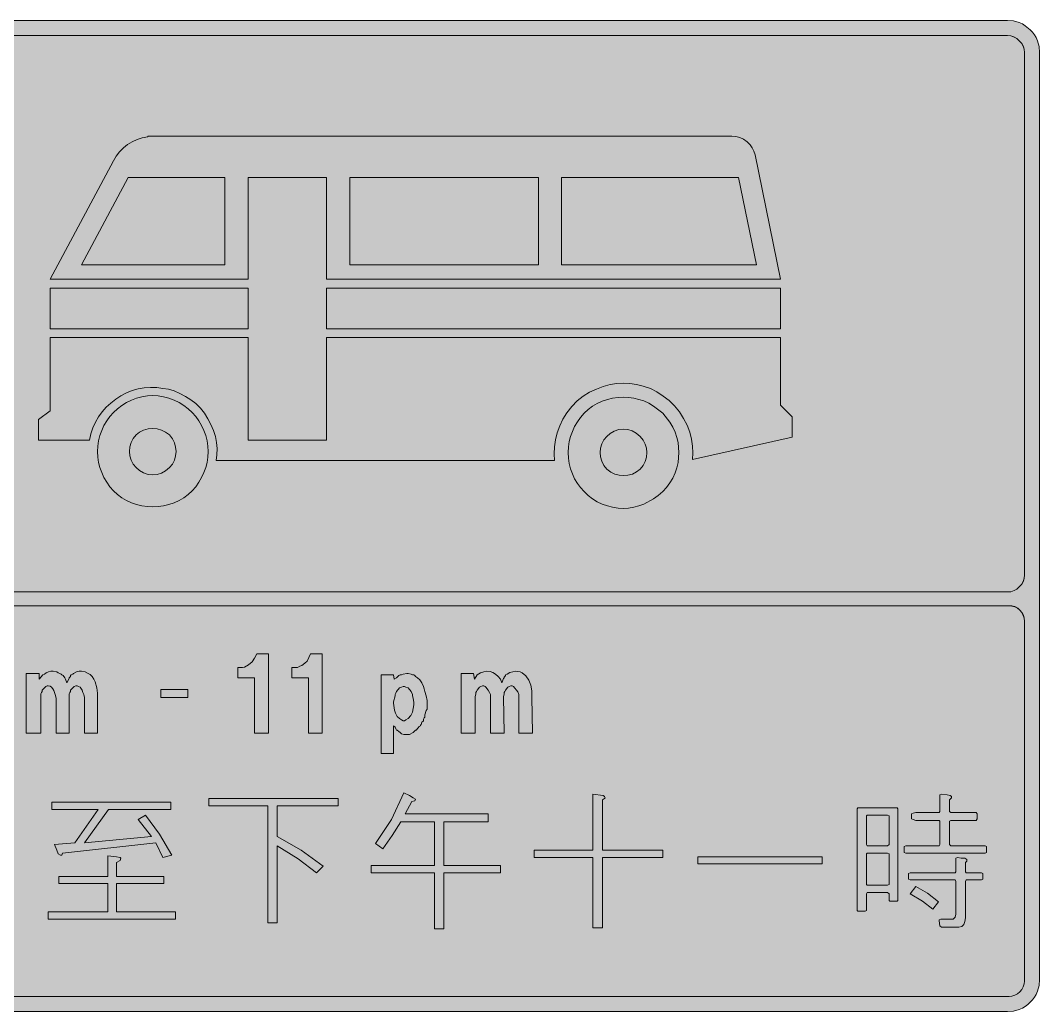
# Model space of a CAD drawing. Header units: metres. Extents: x 76 to 493, y 14 to 259.
# Drawn here: x 241 to 493.2, y 13.9 to 259.2 of the extents above; entities that cross this region are included whole.
import ezdxf

# ---------------------------------------------------------------- set-up
doc = ezdxf.new("R2010")
doc.units = ezdxf.units.M
for name, color, linetype, true_color in [('FILL_BLACK_000000', 7, 'Continuous', 0x000000), ('FILL_WHITE_FFFFFF', 7, 'Continuous', 0xffffff), ('FILL_YELLOW_FFFF00', 7, 'Continuous', 0xffff00)]:
    doc.layers.add(name, color=color, linetype=linetype, true_color=true_color)

msp = doc.modelspace()

# ---------------------------------------------------------------- hatches: boundary and pattern name
at = {"layer": 'FILL_BLACK_000000', "true_color": 0x000000}
h = msp.add_hatch(color=7, dxfattribs=at)
h.dxf.hatch_style = 1
h.paths.add_polyline_path([(76.88, 254.59), (77.61, 255.87), (78.66, 257.04), (79.96, 257.98), (81.38, 258.66), (82.84, 259.06), (84.24, 259.2), (485.28, 259.2), (486.72, 259.06), (488.16, 258.66), (488.94, 258.33), (489.65, 257.89), (490.86, 256.86), (491.47, 256.29), (491.96, 255.64), (492.35, 254.94), (492.66, 254.16), (493.07, 252.72), (493.2, 251.28), (493.2, 21.78), (493.07, 20.34), (492.66, 18.9), (492.35, 18.12), (491.96, 17.41), (491.47, 16.77), (490.86, 16.2), (490.29, 15.59), (489.65, 15.1), (488.94, 14.71), (488.16, 14.4), (486.72, 13.99), (485.28, 13.86), (84.24, 13.86), (82.84, 14), (81.38, 14.42), (79.96, 15.15), (78.66, 16.2), (77.61, 17.48), (76.88, 18.85), (76.46, 20.3), (76.32, 21.78), (76.32, 251.28), (76.32, 252), (76.46, 253.27), (76.88, 254.59)])
h.paths.add_polyline_path([(80.75, 19.28), (81.18, 18.72), (81.81, 18.2), (82.44, 17.82), (83.23, 17.66), (83.88, 17.64), (485.64, 17.64), (486.34, 17.71), (487.06, 17.91), (487.74, 18.25), (488.34, 18.72), (488.81, 19.32), (489.15, 20), (489.35, 20.72), (489.42, 21.42), (489.42, 110.52), (489.4, 111.24), (489.24, 111.96), (488.86, 112.59), (488.34, 113.22), (487.78, 113.74), (487.08, 114.12), (486.36, 114.28), (485.64, 114.3), (83.88, 114.3), (83.21, 114.23), (82.53, 114.03), (81.86, 113.69), (81.18, 113.22), (80.71, 112.62), (80.37, 111.94), (80.17, 111.22), (80.1, 110.52), (80.1, 21.42), (80.21, 20.7), (80.46, 19.98), (80.75, 19.28)], flags=16)
h.paths.add_polyline_path([(82.8, 255.06), (82.01, 254.74), (81.66, 254.5), (81.36, 254.16), (80.84, 253.51), (80.46, 252.72), (80.21, 252.07), (80.1, 251.28), (80.1, 123.48), (80.21, 122.47), (80.46, 121.32), (81.05, 120.33), (81.9, 119.34), (82.8, 118.63), (83.84, 118.12), (84.94, 117.82), (86.04, 117.72), (485.28, 117.72), (486.09, 117.76), (486.9, 118.08), (487.53, 118.39), (488.16, 118.98), (488.77, 119.63), (489.24, 120.42), (489.4, 121.07), (489.42, 121.86), (489.42, 251.28), (489.35, 252.08), (489.13, 252.85), (488.74, 253.56), (488.16, 254.16), (487.56, 254.74), (486.86, 255.13), (486.08, 255.35), (485.28, 255.42), (84.24, 255.42), (83.59, 255.37), (82.8, 255.06)], flags=16)
h = msp.add_hatch(color=7, dxfattribs=at)
h.dxf.hatch_style = 1
h.paths.add_polyline_path([(420.84, 229.14), (421.55, 228.43), (422.1, 227.65), (422.51, 226.81), (422.82, 225.9), (429.12, 195.12), (316.8, 195.12), (316.8, 220.32), (297.36, 220.32), (297.36, 195.12), (248.4, 195.12), (264.06, 224.46), (264.74, 225.62), (265.56, 226.68), (266.5, 227.62), (267.55, 228.44), (268.69, 229.14), (269.91, 229.7), (271.19, 230.12), (272.52, 230.4), (272.52, 230.58), (417.06, 230.58), (418.05, 230.47), (419.04, 230.22), (419.94, 229.81), (420.84, 229.14)])
h.paths.add_polyline_path([(374.94, 220.32), (374.94, 198.72), (423.18, 198.72), (418.68, 220.32), (374.94, 220.32)], flags=16)
h.paths.add_polyline_path([(322.56, 220.32), (322.56, 198.72), (369.18, 198.72), (369.18, 220.32), (322.56, 220.32)], flags=16)
h.paths.add_polyline_path([(291.6, 198.72), (291.6, 220.32), (267.66, 220.32), (256.14, 198.72), (291.6, 198.72)], flags=16)
h = msp.add_hatch(color=7, dxfattribs=at)
h.dxf.hatch_style = 1
h.paths.add_polyline_path([(297.36, 192.96), (297.36, 182.88), (248.4, 182.88), (248.4, 192.96), (297.36, 192.96)])
h = msp.add_hatch(color=7, dxfattribs=at)
h.dxf.hatch_style = 1
h.paths.add_polyline_path([(429.12, 192.96), (429.12, 182.88), (316.8, 182.88), (316.8, 192.96), (429.12, 192.96)])
h = msp.add_hatch(color=7, dxfattribs=at)
h.dxf.hatch_style = 1
h.paths.add_polyline_path([(289.44, 150.3), (289.64, 151.71), (289.69, 153.2), (289.57, 154.73), (289.26, 156.24), (288.79, 157.72), (288.18, 159.19), (287.44, 160.62), (286.56, 162), (285.55, 163.25), (284.42, 164.34), (283.19, 165.29), (281.88, 166.14), (280.5, 166.88), (279.09, 167.47), (277.68, 167.89), (276.3, 168.12), (274.75, 168.31), (273.21, 168.36), (271.68, 168.25), (270.18, 167.98), (268.71, 167.57), (267.29, 167.01), (265.91, 166.29), (264.6, 165.42), (263.37, 164.48), (262.25, 163.44), (261.24, 162.29), (260.35, 161.05), (259.58, 159.73), (258.96, 158.33), (258.46, 156.87), (258.12, 155.34), (245.52, 155.34), (245.52, 160.38), (248.4, 162.54), (248.4, 180.72), (297.36, 180.72), (297.36, 155.34), (316.8, 155.34), (316.8, 180.72), (429.12, 180.72), (429.12, 163.98), (432, 161.1), (432, 156.06), (407.34, 150.48), (407.4, 152.13), (407.32, 153.83), (407.06, 155.57), (406.62, 157.32), (405.98, 159.04), (405.13, 160.69), (404.09, 162.28), (402.84, 163.8), (401.53, 165.08), (400.07, 166.23), (398.51, 167.24), (396.9, 168.12), (395.15, 168.7), (393.43, 169.09), (391.79, 169.31), (390.24, 169.38), (388.59, 169.31), (386.91, 169.06), (385.23, 168.62), (383.58, 167.94), (381.86, 167.16), (380.25, 166.18), (378.77, 165), (377.46, 163.62), (376.24, 162.1), (375.25, 160.51), (374.47, 158.86), (373.86, 157.14), (373.42, 155.39), (373.16, 153.65), (373.08, 151.95), (373.14, 150.3), (289.44, 150.3)])
h = msp.add_hatch(color=7, dxfattribs=at)
h.dxf.hatch_style = 1
h.paths.add_polyline_path([(287.2, 149.8), (286.87, 148.51), (286.43, 147.26), (285.86, 146.05), (285.18, 144.89), (284.39, 143.79), (283.5, 142.74), (282.51, 141.85), (281.42, 141.06), (280.27, 140.38), (279.05, 139.81), (277.77, 139.37), (276.46, 139.04), (275.13, 138.85), (273.78, 138.78), (272.43, 138.85), (271.1, 139.04), (269.79, 139.37), (268.52, 139.81), (267.29, 140.38), (266.14, 141.06), (265.05, 141.85), (264.06, 142.74), (263.17, 143.79), (262.38, 144.89), (261.7, 146.05), (261.14, 147.26), (260.69, 148.51), (260.36, 149.8), (260.17, 151.12), (260.1, 152.46), (260.17, 153.81), (260.36, 155.14), (260.69, 156.45), (261.14, 157.72), (261.7, 158.95), (262.38, 160.1), (263.17, 161.19), (264.06, 162.18), (265.05, 163.08), (266.14, 163.89), (267.29, 164.6), (268.52, 165.19), (269.79, 165.67), (271.1, 166.03), (272.43, 166.25), (273.78, 166.32), (275.13, 166.25), (276.46, 166.03), (277.77, 165.67), (279.05, 165.19), (280.27, 164.6), (281.42, 163.89), (282.51, 163.08), (283.5, 162.18), (284.39, 161.19), (285.18, 160.1), (285.86, 158.95), (286.43, 157.72), (286.87, 156.45), (287.2, 155.14), (287.39, 153.81), (287.46, 152.46), (287.39, 151.12), (287.2, 149.8)])
h.paths.add_polyline_path([(279.14, 154.6), (278.63, 155.62), (277.92, 156.6), (276.94, 157.31), (275.92, 157.81), (274.86, 158.12), (273.78, 158.22), (272.6, 158.12), (271.51, 157.81), (270.51, 157.31), (269.64, 156.6), (268.93, 155.73), (268.43, 154.73), (268.12, 153.64), (268.02, 152.46), (268.12, 151.39), (268.43, 150.34), (268.93, 149.37), (269.64, 148.5), (270.51, 147.76), (271.51, 147.19), (272.6, 146.83), (273.78, 146.7), (274.86, 146.8), (275.92, 147.13), (276.94, 147.69), (277.92, 148.5), (278.63, 149.37), (279.14, 150.34), (279.44, 151.39), (279.54, 152.46), (279.44, 153.54), (279.14, 154.6)], flags=16)
h = msp.add_hatch(color=7, dxfattribs=at)
h.dxf.hatch_style = 1
h.paths.add_polyline_path([(403.46, 148.48), (403.02, 147.24), (402.42, 145.93), (401.69, 144.7), (400.87, 143.57), (399.96, 142.56), (398.85, 141.58), (397.69, 140.76), (395.28, 139.5), (394.04, 139.03), (392.76, 138.69), (391.48, 138.49), (390.24, 138.42), (388.89, 138.49), (387.56, 138.69), (386.25, 139.02), (384.98, 139.48), (383.75, 140.06), (382.6, 140.77), (381.51, 141.61), (380.52, 142.56), (379.63, 143.55), (378.84, 144.61), (378.16, 145.75), (377.6, 146.95), (377.15, 148.21), (376.82, 149.52), (376.63, 150.88), (376.56, 152.28), (376.63, 153.62), (376.82, 154.94), (377.15, 156.23), (377.6, 157.48), (378.16, 158.69), (378.84, 159.85), (379.63, 160.95), (380.52, 162), (381.51, 162.89), (382.6, 163.68), (383.75, 164.36), (384.98, 164.92), (386.25, 165.37), (387.56, 165.7), (388.89, 165.89), (390.24, 165.96), (391.48, 165.9), (392.76, 165.71), (395.28, 165.06), (396.49, 164.46), (397.69, 163.73), (399.96, 162), (401.69, 159.73), (402.42, 158.53), (403.02, 157.32), (403.46, 156), (403.74, 154.73), (403.92, 152.28), (403.74, 149.76), (403.46, 148.48)])
h.paths.add_polyline_path([(395.6, 154.33), (395.09, 155.34), (394.38, 156.24), (393.4, 157.05), (392.38, 157.61), (391.32, 157.94), (390.24, 158.04), (389.06, 157.91), (387.97, 157.54), (386.97, 156.98), (386.1, 156.24), (385.39, 155.37), (384.89, 154.39), (384.58, 153.35), (384.48, 152.28), (384.58, 151.18), (384.89, 150.07), (385.39, 149.04), (386.1, 148.14), (387.08, 147.36), (388.1, 146.86), (389.16, 146.6), (390.24, 146.52), (391.34, 146.62), (392.45, 146.92), (393.48, 147.43), (394.38, 148.14), (395.09, 149.01), (395.6, 150.01), (395.9, 151.1), (396, 152.28), (395.9, 153.28), (395.6, 154.33)], flags=16)
h = msp.add_hatch(color=7, dxfattribs=at)
h.dxf.hatch_style = 1
h.paths.add_polyline_path([(298.98, 82.8), (298.98, 96.48), (294.84, 96.48), (294.84, 99), (295.38, 99), (295.95, 99.03), (296.49, 99.15), (297.49, 99.66), (298.33, 100.42), (298.98, 101.34), (299.52, 102.42), (302.4, 102.42), (302.4, 82.8), (298.98, 82.8)])
h = msp.add_hatch(color=7, dxfattribs=at)
h.dxf.hatch_style = 1
h.paths.add_polyline_path([(312.3, 82.8), (312.3, 96.48), (308.16, 96.48), (308.16, 99), (309.6, 99), (310.14, 99.36), (310.68, 99.54), (311.4, 100.08), (311.94, 100.62), (312.84, 102.42), (315.72, 102.42), (315.72, 82.8), (312.3, 82.8)])
h = msp.add_hatch(color=7, dxfattribs=at)
h.dxf.hatch_style = 1
h.paths.add_polyline_path([(242.46, 97.56), (245.7, 97.56), (245.7, 96.12), (246.6, 97.2), (246.96, 97.38), (247.42, 97.73), (247.96, 97.96), (248.54, 98.09), (249.12, 98.1), (250.02, 97.92), (250.38, 97.74), (250.74, 97.56), (251.1, 97.38), (251.28, 97.2), (251.64, 97.02), (252, 96.48), (252.18, 96.12), (252.54, 95.22), (253.08, 96.3), (253.08, 96.48), (253.26, 96.66), (253.44, 96.84), (253.44, 97.02), (253.62, 97.2), (253.98, 97.38), (254.16, 97.56), (254.88, 97.92), (255.6, 98.1), (256.14, 98.1), (257.04, 97.92), (257.76, 97.56), (258.32, 97.26), (258.8, 96.78), (259.2, 96.16), (259.52, 95.47), (259.95, 93.99), (260.1, 92.7), (260.1, 82.8), (256.86, 82.8), (256.86, 91.62), (256.68, 92.34), (256.5, 92.88), (256.32, 93.42), (255.78, 94.14), (255.42, 94.32), (255.06, 94.5), (254.7, 94.5), (254.34, 94.32), (254.16, 94.14), (253.44, 93.42), (253.44, 93.06), (253.26, 92.88), (253.08, 92.52), (253.08, 82.8), (249.84, 82.8), (249.84, 91.44), (249.65, 92.39), (249.32, 93.35), (249.07, 93.78), (248.75, 94.13), (248.35, 94.38), (247.86, 94.5), (247.68, 94.5), (247.32, 94.32), (247.14, 94.14), (246.42, 93.42), (246.42, 93.06), (246.24, 92.88), (246.06, 92.52), (246.06, 82.8), (242.46, 82.8), (242.46, 97.56)])
h = msp.add_hatch(color=7, dxfattribs=at)
h.dxf.hatch_style = 1
h.paths.add_polyline_path([(341.1, 87.3), (341.1, 86.76), (340.92, 86.58), (340.74, 86.22), (340.74, 85.86), (340.56, 85.68), (340.38, 85.5), (340.2, 84.96), (340.02, 84.78), (340.02, 84.6), (339.66, 84.42), (339.48, 84.06), (338.94, 83.52), (338.76, 83.52), (338.22, 82.98), (337.32, 82.44), (335.88, 82.44), (335.34, 82.62), (334.98, 82.98), (334.62, 83.16), (334.26, 83.52), (334.08, 83.52), (333.9, 83.88), (333.72, 84.24), (333.36, 84.6), (333.36, 77.76), (330.3, 77.76), (330.3, 97.2), (333.36, 97.2), (333.54, 96.12), (334.08, 96.48), (334.62, 97.02), (334.98, 97.2), (335.34, 97.2), (335.7, 97.38), (336.6, 97.56), (336.96, 97.56), (337.68, 97.38), (338.04, 97.2), (338.4, 97.2), (338.58, 97.02), (338.76, 96.84), (339.3, 96.48), (339.84, 95.94), (340.38, 95.22), (340.74, 94.32), (340.92, 93.78), (341.1, 93.06), (341.46, 91.98), (341.64, 90.9), (341.64, 88.92), (341.64, 88.74), (341.46, 88.38), (341.1, 87.3)])
h.paths.add_polyline_path([(336.42, 86.04), (336.96, 86.4), (337.63, 87.15), (338, 87.96), (338.4, 89.82), (338.4, 90.36), (338.22, 91.44), (338.04, 91.98), (338.04, 92.34), (337.68, 93.06), (336.96, 93.96), (336.42, 94.14), (336.06, 94.32), (335.7, 94.32), (335.34, 94.14), (334.8, 93.96), (334.08, 93.06), (333.9, 92.7), (333.72, 92.34), (333.72, 91.98), (333.36, 90.54), (333.36, 90.18), (333.61, 88.49), (333.87, 87.69), (334.26, 86.94), (334.8, 86.4), (335.34, 86.04), (335.7, 85.86), (336.06, 85.86), (336.42, 86.04)], flags=16)
h = msp.add_hatch(color=7, dxfattribs=at)
h.dxf.hatch_style = 1
h.paths.add_polyline_path([(357.3, 82.8), (357.3, 92.34), (357.12, 92.88), (356.76, 93.42), (356.22, 94.14), (356.04, 94.32), (355.68, 94.5), (355.32, 94.5), (354.96, 94.32), (354.6, 94.14), (354.06, 93.42), (353.88, 93.06), (353.7, 92.88), (353.7, 92.52), (353.52, 91.8), (353.52, 82.8), (350.1, 82.8), (350.1, 97.56), (353.16, 97.56), (353.34, 96.12), (354.06, 97.2), (354.88, 97.69), (355.69, 97.98), (356.47, 98.09), (357.22, 98.02), (357.93, 97.79), (358.61, 97.38), (359.24, 96.83), (359.82, 96.12), (360.18, 95.22), (360.54, 96.3), (360.72, 96.48), (360.72, 96.66), (360.9, 96.84), (361.08, 97.02), (361.08, 97.2), (361.44, 97.38), (362.15, 97.76), (362.83, 97.99), (363.48, 98.1), (364.09, 98.07), (364.66, 97.93), (365.19, 97.69), (366.12, 96.94), (366.84, 95.89), (367.33, 94.63), (367.58, 93.24), (367.56, 91.8), (367.74, 82.8), (364.32, 82.8), (364.32, 91.44), (364.32, 92.31), (364.06, 93.01), (363.06, 94.32), (362.7, 94.5), (362.34, 94.5), (361.98, 94.32), (361.62, 94.14), (361.08, 93.42), (360.9, 93.06), (360.72, 92.88), (360.72, 92.52), (360.54, 91.8), (360.72, 82.8), (357.3, 82.8)])
h = msp.add_hatch(color=7, dxfattribs=at)
h.dxf.hatch_style = 1
h.paths.add_polyline_path([(282.42, 93.6), (282.42, 91.62), (275.76, 91.62), (275.76, 93.6), (282.42, 93.6)])
h = msp.add_hatch(color=7, dxfattribs=at)
h.dxf.hatch_style = 1
h.paths.add_polyline_path([(278.28, 63.9), (262.8, 63.9), (256.86, 55.62), (273.42, 57.24), (270.18, 61.38), (271.98, 62.46), (275.4, 57.78), (278.46, 52.56), (276.3, 52.02), (274.5, 55.62), (251.46, 53.1), (251.28, 52.56), (250.92, 52.56), (250.38, 52.92), (250.02, 53.82), (249.48, 55.26), (254.52, 55.62), (260.28, 63.9), (248.76, 63.9), (248.76, 65.7), (278.28, 65.7), (278.28, 63.9)])
h = msp.add_hatch(color=7, dxfattribs=at)
h.dxf.hatch_style = 1
h.paths.add_polyline_path([(302.22, 64.8), (287.64, 64.8), (287.64, 66.6), (319.68, 66.6), (319.68, 64.8), (304.56, 64.8), (304.56, 57.24), (310.5, 53.82), (315.9, 49.86), (314.28, 48.24), (309.78, 51.66), (304.56, 54.9), (304.56, 35.82), (302.22, 35.82), (302.22, 64.8)])
h = msp.add_hatch(color=7, dxfattribs=at)
h.dxf.hatch_style = 1
h.paths.add_polyline_path([(337.32, 67.32), (338.22, 66.78), (338.76, 66.42), (338.58, 66.06), (337.86, 65.88), (336.24, 62.82), (356.76, 62.82), (356.76, 60.84), (345.78, 60.84), (345.78, 50.04), (359.82, 50.04), (359.82, 48.24), (345.78, 48.24), (345.78, 34.38), (343.44, 34.38), (343.44, 48.24), (327.78, 48.24), (327.78, 50.04), (343.44, 50.04), (343.44, 60.84), (335.16, 60.84), (333, 57.42), (330.66, 54.18), (328.86, 55.44), (332.82, 61.38), (335.88, 68.04), (337.32, 67.32)])
h = msp.add_hatch(color=7, dxfattribs=at)
h.dxf.hatch_style = 1
h.paths.add_polyline_path([(385.2, 67.32), (385.56, 67.14), (385.74, 66.78), (385.56, 66.6), (385.02, 66.24), (385.02, 53.82), (399.96, 53.82), (399.96, 52.02), (385.02, 52.02), (385.02, 34.56), (382.68, 34.56), (382.68, 52.02), (368.1, 52.02), (368.1, 53.82), (382.68, 53.82), (382.68, 67.68), (385.2, 67.32)])
h = msp.add_hatch(color=7, dxfattribs=at)
h.dxf.hatch_style = 1
h.paths.add_polyline_path([(460.08, 53.1), (459.72, 53.28), (459.72, 54.72), (460.08, 54.9), (468.36, 54.9), (468.54, 55.26), (468.54, 61.02), (468.36, 61.2), (462.6, 61.2), (461.88, 61.38), (461.52, 61.56), (461.52, 62.82), (461.88, 63), (462.6, 63.18), (468.36, 63.18), (468.54, 63.36), (468.54, 67.5), (468.9, 67.68), (470.34, 67.5), (471.06, 67.32), (471.42, 67.14), (471.42, 66.78), (470.88, 66.24), (470.88, 63.36), (471.24, 63.18), (477.54, 63.18), (477.72, 62.82), (477.72, 61.56), (477.54, 61.2), (471.24, 61.2), (470.88, 61.02), (470.88, 55.26), (471.24, 54.9), (479.7, 54.9), (480.06, 54.72), (480.06, 53.28), (479.7, 53.1), (460.08, 53.1)])
h = msp.add_hatch(color=7, dxfattribs=at)
h.dxf.hatch_style = 1
h.paths.add_polyline_path([(456.12, 41.22), (455.94, 41.4), (455.94, 43.02), (455.58, 43.38), (450.54, 43.38), (450.36, 43.02), (450.36, 38.88), (450, 38.7), (448.2, 38.7), (448.02, 38.88), (448.02, 64.08), (448.2, 64.26), (457.92, 64.26), (458.1, 64.08), (458.1, 41.4), (457.92, 41.22), (456.12, 41.22)])
h.paths.add_polyline_path([(455.58, 53.1), (450.54, 53.1), (450.36, 52.92), (450.36, 45.36), (450.54, 45.18), (455.58, 45.18), (455.94, 45.36), (455.94, 52.92), (455.58, 53.1)], flags=16)
h.paths.add_polyline_path([(455.94, 55.26), (455.94, 62.28), (455.58, 62.46), (450.54, 62.46), (450.36, 62.28), (450.36, 55.26), (450.54, 54.9), (455.58, 54.9), (455.94, 55.26)], flags=16)
h = msp.add_hatch(color=7, dxfattribs=at)
h.dxf.hatch_style = 1
h.paths.add_polyline_path([(247.86, 38.52), (262.62, 38.52), (262.62, 45.54), (250.56, 45.54), (250.56, 47.34), (262.62, 47.34), (262.62, 52.38), (264.78, 52.2), (265.68, 52.02), (265.86, 51.84), (265.68, 51.3), (264.78, 50.76), (264.78, 47.34), (276.48, 47.34), (276.48, 45.54), (264.78, 45.54), (264.78, 38.52), (279.36, 38.52), (279.36, 36.72), (247.86, 36.72), (247.86, 38.52)])
h = msp.add_hatch(color=7, dxfattribs=at)
h.dxf.hatch_style = 1
h.paths.add_polyline_path([(439.38, 52.2), (439.38, 50.4), (408.6, 50.4), (408.6, 52.2), (439.38, 52.2)])
h = msp.add_hatch(color=7, dxfattribs=at)
h.dxf.hatch_style = 1
h.paths.add_polyline_path([(472.32, 48.24), (472.5, 48.42), (472.5, 51.84), (472.86, 52.02), (473.76, 51.84), (474.66, 51.84), (475.2, 51.48), (475.2, 51.12), (474.84, 50.76), (474.84, 48.42), (475.02, 48.24), (478.8, 48.24), (479.16, 48.06), (479.16, 46.62), (478.8, 46.44), (475.02, 46.44), (474.84, 46.08), (474.84, 37.08), (474.66, 36.18), (474.48, 35.46), (473.94, 34.92), (473.22, 34.74), (468.9, 34.74), (468.54, 35.1), (468.36, 36.36), (468.36, 36.54), (468.72, 36.72), (471.78, 36.72), (472.32, 37.26), (472.5, 37.98), (472.5, 46.08), (472.32, 46.44), (461.16, 46.44), (460.8, 46.62), (460.8, 48.06), (461.16, 48.24), (472.32, 48.24)])
h = msp.add_hatch(color=7, dxfattribs=at)
h.dxf.hatch_style = 1
h.paths.add_polyline_path([(464.22, 41.22), (461.16, 43.02), (462.6, 44.82), (465.48, 43.2), (468.18, 41.04), (466.74, 39.24), (464.22, 41.22)])
at = {"layer": 'FILL_WHITE_FFFFFF', "true_color": 0xffffff}
h = msp.add_hatch(color=7, dxfattribs=at)
h.dxf.hatch_style = 1
h.paths.add_polyline_path([(80.1, 110.52), (80.17, 111.22), (80.37, 111.94), (80.71, 112.62), (81.18, 113.22), (81.86, 113.69), (82.53, 114.03), (83.21, 114.23), (83.88, 114.3), (485.64, 114.3), (486.34, 114.23), (487.06, 114.03), (487.74, 113.69), (488.34, 113.22), (488.81, 112.62), (489.15, 111.94), (489.35, 111.22), (489.42, 110.52), (489.42, 21.42), (489.35, 20.72), (489.15, 20), (488.81, 19.32), (488.34, 18.72), (487.74, 18.25), (487.06, 17.91), (486.34, 17.71), (485.64, 17.64), (83.88, 17.64), (83.21, 17.71), (82.53, 17.91), (81.86, 18.25), (81.18, 18.72), (80.71, 19.32), (80.37, 20), (80.17, 20.72), (80.1, 21.42), (80.1, 110.52)])
at = {"layer": 'FILL_YELLOW_FFFF00', "true_color": 0xffff00}
h = msp.add_hatch(color=7, dxfattribs=at)
h.dxf.hatch_style = 1
h.paths.add_polyline_path([(485.28, 255.42), (486.09, 255.37), (486.9, 255.06), (487.53, 254.74), (488.16, 254.16), (488.77, 253.51), (489.24, 252.72), (489.4, 252.07), (489.42, 251.28), (489.42, 121.86), (489.35, 121.13), (489.13, 120.35), (488.74, 119.61), (488.16, 118.98), (487.53, 118.39), (486.9, 118.08), (486.09, 117.76), (485.28, 117.72), (86.04, 117.72), (84.94, 117.82), (83.83, 118.12), (82.8, 118.63), (81.9, 119.34), (81.09, 120.34), (80.53, 121.41), (80.2, 122.48), (80.1, 123.48), (80.1, 251.28), (80.21, 252.07), (80.46, 252.72), (80.84, 253.51), (81.36, 254.16), (81.66, 254.5), (82.01, 254.74), (82.8, 255.06), (83.59, 255.37), (84.24, 255.42), (485.28, 255.42)])

# ---------------------------------------------------------------- linework, layer by layer
at = {"layer": 'FILL_BLACK_000000', "lineweight": 0, "true_color": 0x000000}
for points in [[(84.24, 259.2), (485.28, 259.2), (486.72, 259.06), (488.16, 258.66), (488.94, 258.33), (489.65, 257.89), (490.86, 256.86), (491.47, 256.29), (491.96, 255.64), (492.35, 254.94), (492.66, 254.16), (493.07, 252.72), (493.2, 251.28), (493.2, 21.78), (493.07, 20.34), (492.66, 18.9), (492.35, 18.12), (491.96, 17.41), (491.47, 16.77), (490.86, 16.2), (490.29, 15.59), (489.65, 15.1), (488.94, 14.71), (488.16, 14.4), (486.72, 13.99), (485.28, 13.86), (84.24, 13.86)], [(86.04, 117.72), (485.28, 117.72), (486.09, 117.76), (486.9, 118.08), (487.53, 118.39), (488.16, 118.98), (488.77, 119.63), (489.24, 120.42), (489.4, 121.07), (489.42, 121.86), (489.42, 251.28), (489.35, 252.08), (489.13, 252.85), (488.74, 253.56), (488.16, 254.16), (487.56, 254.74), (486.86, 255.13), (486.08, 255.35), (485.28, 255.42), (84.24, 255.42)], [(83.88, 17.64), (485.64, 17.64), (486.34, 17.71), (487.06, 17.91), (487.74, 18.25), (488.34, 18.72), (488.81, 19.32), (489.15, 20), (489.35, 20.72), (489.42, 21.42), (489.42, 110.52), (489.4, 111.24), (489.24, 111.96), (488.86, 112.59), (488.34, 113.22), (487.78, 113.74), (487.08, 114.12), (486.36, 114.28), (485.64, 114.3), (83.88, 114.3)]]:
    msp.add_lwpolyline(points, dxfattribs=at)
for points in [[(420.84, 229.14), (421.55, 228.43), (422.1, 227.65), (422.51, 226.81), (422.82, 225.9), (429.12, 195.12), (316.8, 195.12), (316.8, 220.32), (297.36, 220.32), (297.36, 195.12), (248.4, 195.12), (264.06, 224.46), (264.74, 225.62), (265.56, 226.68), (266.5, 227.62), (267.55, 228.44), (268.69, 229.14), (269.91, 229.7), (271.19, 230.12), (272.52, 230.4), (272.52, 230.58), (417.06, 230.58), (418.05, 230.47), (419.04, 230.22), (419.94, 229.81)], [(291.6, 198.72), (291.6, 220.32), (267.66, 220.32), (256.14, 198.72)], [(322.56, 220.32), (322.56, 198.72), (369.18, 198.72), (369.18, 220.32)], [(374.94, 220.32), (374.94, 198.72), (423.18, 198.72), (418.68, 220.32)], [(297.36, 192.96), (297.36, 182.88), (248.4, 182.88), (248.4, 192.96)], [(429.12, 192.96), (429.12, 182.88), (316.8, 182.88), (316.8, 192.96)], [(289.44, 150.3), (289.64, 151.71), (289.69, 153.2), (289.57, 154.73), (289.26, 156.24), (288.79, 157.72), (288.18, 159.19), (287.44, 160.62), (286.56, 162), (285.55, 163.25), (284.42, 164.34), (283.19, 165.29), (281.88, 166.14), (280.5, 166.88), (279.09, 167.47), (277.68, 167.89), (276.3, 168.12), (274.75, 168.31), (273.21, 168.36), (271.68, 168.25), (270.18, 167.98), (268.71, 167.57), (267.29, 167.01), (265.91, 166.29), (264.6, 165.42), (263.37, 164.48), (262.25, 163.44), (261.24, 162.29), (260.35, 161.05), (259.58, 159.73), (258.96, 158.33), (258.46, 156.87), (258.12, 155.34), (245.52, 155.34), (245.52, 160.38), (248.4, 162.54), (248.4, 180.72), (297.36, 180.72), (297.36, 155.34), (316.8, 155.34), (316.8, 180.72), (429.12, 180.72), (429.12, 163.98), (432, 161.1), (432, 156.06), (407.34, 150.48), (407.4, 152.13), (407.32, 153.83), (407.06, 155.57), (406.62, 157.32), (405.98, 159.04), (405.13, 160.69), (404.09, 162.28), (402.84, 163.8), (401.53, 165.08), (400.07, 166.23), (398.51, 167.24), (396.9, 168.12), (395.15, 168.7), (393.43, 169.09), (391.79, 169.31), (390.24, 169.38), (388.59, 169.31), (386.91, 169.06), (385.23, 168.62), (383.58, 167.94), (381.86, 167.16), (380.25, 166.18), (378.77, 165), (377.46, 163.62), (376.24, 162.1), (375.25, 160.51), (374.47, 158.86), (373.86, 157.14), (373.42, 155.39), (373.16, 153.65), (373.08, 151.95), (373.14, 150.3)], [(287.2, 149.8), (286.87, 148.51), (286.43, 147.26), (285.86, 146.05), (285.18, 144.89), (284.39, 143.79), (283.5, 142.74), (282.51, 141.85), (281.42, 141.06), (280.27, 140.38), (279.05, 139.81), (277.77, 139.37), (276.46, 139.04), (275.13, 138.85), (273.78, 138.78), (272.43, 138.85), (271.1, 139.04), (269.79, 139.37), (268.52, 139.81), (267.29, 140.38), (266.14, 141.06), (265.05, 141.85), (264.06, 142.74), (263.17, 143.79), (262.38, 144.89), (261.7, 146.05), (261.14, 147.26), (260.69, 148.51), (260.36, 149.8), (260.17, 151.12), (260.1, 152.46), (260.17, 153.81), (260.36, 155.14), (260.69, 156.45), (261.14, 157.72), (261.7, 158.95), (262.38, 160.1), (263.17, 161.19), (264.06, 162.18), (265.05, 163.08), (266.14, 163.89), (267.29, 164.6), (268.52, 165.19), (269.79, 165.67), (271.1, 166.03), (272.43, 166.25), (273.78, 166.32), (275.13, 166.25), (276.46, 166.03), (277.77, 165.67), (279.05, 165.19), (280.27, 164.6), (281.42, 163.89), (282.51, 163.08), (283.5, 162.18), (284.39, 161.19), (285.18, 160.1), (285.86, 158.95), (286.43, 157.72), (286.87, 156.45), (287.2, 155.14), (287.39, 153.81), (287.46, 152.46), (287.39, 151.12)], [(403.46, 148.48), (403.02, 147.24), (402.42, 145.93), (401.69, 144.7), (400.87, 143.57), (399.96, 142.56), (398.85, 141.58), (397.69, 140.76), (395.28, 139.5), (394.04, 139.03), (392.76, 138.69), (391.48, 138.49), (390.24, 138.42), (388.89, 138.49), (387.56, 138.69), (386.25, 139.02), (384.98, 139.48), (383.75, 140.06), (382.6, 140.77), (381.51, 141.61), (380.52, 142.56), (379.63, 143.55), (378.84, 144.61), (378.16, 145.75), (377.6, 146.95), (377.15, 148.21), (376.82, 149.52), (376.63, 150.88), (376.56, 152.28), (376.63, 153.62), (376.82, 154.94), (377.15, 156.23), (377.6, 157.48), (378.16, 158.69), (378.84, 159.85), (379.63, 160.95), (380.52, 162), (381.51, 162.89), (382.6, 163.68), (383.75, 164.36), (384.98, 164.92), (386.25, 165.37), (387.56, 165.7), (388.89, 165.89), (390.24, 165.96), (391.48, 165.9), (392.76, 165.71), (395.28, 165.06), (396.49, 164.46), (397.69, 163.73), (399.96, 162), (401.69, 159.73), (402.42, 158.53), (403.02, 157.32), (403.46, 156), (403.74, 154.73), (403.92, 152.28), (403.74, 149.76)], [(279.14, 154.6), (278.63, 155.62), (277.92, 156.6), (276.94, 157.31), (275.92, 157.81), (274.86, 158.12), (273.78, 158.22), (272.6, 158.12), (271.51, 157.81), (270.51, 157.31), (269.64, 156.6), (268.93, 155.73), (268.43, 154.73), (268.12, 153.64), (268.02, 152.46), (268.12, 151.39), (268.43, 150.34), (268.93, 149.37), (269.64, 148.5), (270.51, 147.76), (271.51, 147.19), (272.6, 146.83), (273.78, 146.7), (274.86, 146.8), (275.92, 147.13), (276.94, 147.69), (277.92, 148.5), (278.63, 149.37), (279.14, 150.34), (279.44, 151.39), (279.54, 152.46), (279.44, 153.54)], [(395.6, 154.33), (395.09, 155.34), (394.38, 156.24), (393.4, 157.05), (392.38, 157.61), (391.32, 157.94), (390.24, 158.04), (389.06, 157.91), (387.97, 157.54), (386.97, 156.98), (386.1, 156.24), (385.39, 155.37), (384.89, 154.39), (384.58, 153.35), (384.48, 152.28), (384.58, 151.18), (384.89, 150.07), (385.39, 149.04), (386.1, 148.14), (387.08, 147.36), (388.1, 146.86), (389.16, 146.6), (390.24, 146.52), (391.34, 146.62), (392.45, 146.92), (393.48, 147.43), (394.38, 148.14), (395.09, 149.01), (395.6, 150.01), (395.9, 151.1), (396, 152.28), (395.9, 153.28)], [(298.98, 82.8), (298.98, 96.48), (294.84, 96.48), (294.84, 99), (295.38, 99), (295.95, 99.03), (296.49, 99.15), (297.49, 99.66), (298.33, 100.42), (298.98, 101.34), (299.52, 102.42), (302.4, 102.42), (302.4, 82.8)], [(312.3, 82.8), (312.3, 96.48), (308.16, 96.48), (308.16, 99), (309.6, 99), (310.14, 99.36), (310.68, 99.54), (311.4, 100.08), (311.94, 100.62), (312.84, 102.42), (315.72, 102.42), (315.72, 82.8)], [(242.46, 97.56), (245.7, 97.56), (245.7, 96.12), (246.6, 97.2), (246.96, 97.38), (247.42, 97.73), (247.96, 97.96), (248.54, 98.09), (249.12, 98.1), (250.02, 97.92), (250.38, 97.74), (250.74, 97.56), (251.1, 97.38), (251.28, 97.2), (251.64, 97.02), (252, 96.48), (252.18, 96.12), (252.54, 95.22), (253.08, 96.3), (253.08, 96.48), (253.26, 96.66), (253.44, 96.84), (253.44, 97.02), (253.62, 97.2), (253.98, 97.38), (254.16, 97.56), (254.88, 97.92), (255.6, 98.1), (256.14, 98.1), (257.04, 97.92), (257.76, 97.56), (258.32, 97.26), (258.8, 96.78), (259.2, 96.16), (259.52, 95.47), (259.95, 93.99), (260.1, 92.7), (260.1, 82.8), (256.86, 82.8), (256.86, 91.62), (256.68, 92.34), (256.5, 92.88), (256.32, 93.42), (255.78, 94.14), (255.42, 94.32), (255.06, 94.5), (254.7, 94.5), (254.34, 94.32), (254.16, 94.14), (253.44, 93.42), (253.44, 93.06), (253.26, 92.88), (253.08, 92.52), (253.08, 82.8), (249.84, 82.8), (249.84, 91.44), (249.65, 92.39), (249.32, 93.35), (249.07, 93.78), (248.75, 94.13), (248.35, 94.38), (247.86, 94.5), (247.68, 94.5), (247.32, 94.32), (247.14, 94.14), (246.42, 93.42), (246.42, 93.06), (246.24, 92.88), (246.06, 92.52), (246.06, 82.8), (242.46, 82.8)], [(341.1, 87.3), (341.1, 86.76), (340.92, 86.58), (340.74, 86.22), (340.74, 85.86), (340.56, 85.68), (340.38, 85.5), (340.2, 84.96), (340.02, 84.78), (340.02, 84.6), (339.66, 84.42), (339.48, 84.06), (338.94, 83.52), (338.76, 83.52), (338.22, 82.98), (337.32, 82.44), (335.88, 82.44), (335.34, 82.62), (334.98, 82.98), (334.62, 83.16), (334.26, 83.52), (334.08, 83.52), (333.9, 83.88), (333.72, 84.24), (333.36, 84.6), (333.36, 77.76), (330.3, 77.76), (330.3, 97.2), (333.36, 97.2), (333.54, 96.12), (334.08, 96.48), (334.62, 97.02), (334.98, 97.2), (335.34, 97.2), (335.7, 97.38), (336.6, 97.56), (336.96, 97.56), (337.68, 97.38), (338.04, 97.2), (338.4, 97.2), (338.58, 97.02), (338.76, 96.84), (339.3, 96.48), (339.84, 95.94), (340.38, 95.22), (340.74, 94.32), (340.92, 93.78), (341.1, 93.06), (341.46, 91.98), (341.64, 90.9), (341.64, 88.92), (341.64, 88.74), (341.46, 88.38)], [(357.3, 82.8), (357.3, 92.34), (357.12, 92.88), (356.76, 93.42), (356.22, 94.14), (356.04, 94.32), (355.68, 94.5), (355.32, 94.5), (354.96, 94.32), (354.6, 94.14), (354.06, 93.42), (353.88, 93.06), (353.7, 92.88), (353.7, 92.52), (353.52, 91.8), (353.52, 82.8), (350.1, 82.8), (350.1, 97.56), (353.16, 97.56), (353.34, 96.12), (354.06, 97.2), (354.88, 97.69), (355.69, 97.98), (356.47, 98.09), (357.22, 98.02), (357.93, 97.79), (358.61, 97.38), (359.24, 96.83), (359.82, 96.12), (360.18, 95.22), (360.54, 96.3), (360.72, 96.48), (360.72, 96.66), (360.9, 96.84), (361.08, 97.02), (361.08, 97.2), (361.44, 97.38), (362.15, 97.76), (362.83, 97.99), (363.48, 98.1), (364.09, 98.07), (364.66, 97.93), (365.19, 97.69), (366.12, 96.94), (366.84, 95.89), (367.33, 94.63), (367.58, 93.24), (367.56, 91.8), (367.74, 82.8), (364.32, 82.8), (364.32, 91.44), (364.32, 92.31), (364.06, 93.01), (363.06, 94.32), (362.7, 94.5), (362.34, 94.5), (361.98, 94.32), (361.62, 94.14), (361.08, 93.42), (360.9, 93.06), (360.72, 92.88), (360.72, 92.52), (360.54, 91.8), (360.72, 82.8)], [(282.42, 93.6), (282.42, 91.62), (275.76, 91.62), (275.76, 93.6)], [(336.42, 86.04), (336.96, 86.4), (337.63, 87.15), (338, 87.96), (338.4, 89.82), (338.4, 90.36), (338.22, 91.44), (338.04, 91.98), (338.04, 92.34), (337.68, 93.06), (336.96, 93.96), (336.42, 94.14), (336.06, 94.32), (335.7, 94.32), (335.34, 94.14), (334.8, 93.96), (334.08, 93.06), (333.9, 92.7), (333.72, 92.34), (333.72, 91.98), (333.36, 90.54), (333.36, 90.18), (333.61, 88.49), (333.87, 87.69), (334.26, 86.94), (334.8, 86.4), (335.34, 86.04), (335.7, 85.86), (336.06, 85.86)], [(278.28, 63.9), (262.8, 63.9), (256.86, 55.62), (273.42, 57.24), (270.18, 61.38), (271.98, 62.46), (275.4, 57.78), (278.46, 52.56), (276.3, 52.02), (274.5, 55.62), (251.46, 53.1), (251.28, 52.56), (250.92, 52.56), (250.38, 52.92), (250.02, 53.82), (249.48, 55.26), (254.52, 55.62), (260.28, 63.9), (248.76, 63.9), (248.76, 65.7), (278.28, 65.7)], [(302.22, 64.8), (287.64, 64.8), (287.64, 66.6), (319.68, 66.6), (319.68, 64.8), (304.56, 64.8), (304.56, 57.24), (310.5, 53.82), (315.9, 49.86), (314.28, 48.24), (309.78, 51.66), (304.56, 54.9), (304.56, 35.82), (302.22, 35.82)], [(337.32, 67.32), (338.22, 66.78), (338.76, 66.42), (338.58, 66.06), (337.86, 65.88), (336.24, 62.82), (356.76, 62.82), (356.76, 60.84), (345.78, 60.84), (345.78, 50.04), (359.82, 50.04), (359.82, 48.24), (345.78, 48.24), (345.78, 34.38), (343.44, 34.38), (343.44, 48.24), (327.78, 48.24), (327.78, 50.04), (343.44, 50.04), (343.44, 60.84), (335.16, 60.84), (333, 57.42), (330.66, 54.18), (328.86, 55.44), (332.82, 61.38), (335.88, 68.04)], [(385.2, 67.32), (385.56, 67.14), (385.74, 66.78), (385.56, 66.6), (385.02, 66.24), (385.02, 53.82), (399.96, 53.82), (399.96, 52.02), (385.02, 52.02), (385.02, 34.56), (382.68, 34.56), (382.68, 52.02), (368.1, 52.02), (368.1, 53.82), (382.68, 53.82), (382.68, 67.68)], [(460.08, 53.1), (459.72, 53.28), (459.72, 54.72), (460.08, 54.9), (468.36, 54.9), (468.54, 55.26), (468.54, 61.02), (468.36, 61.2), (462.6, 61.2), (461.88, 61.38), (461.52, 61.56), (461.52, 62.82), (461.88, 63), (462.6, 63.18), (468.36, 63.18), (468.54, 63.36), (468.54, 67.5), (468.9, 67.68), (470.34, 67.5), (471.06, 67.32), (471.42, 67.14), (471.42, 66.78), (470.88, 66.24), (470.88, 63.36), (471.24, 63.18), (477.54, 63.18), (477.72, 62.82), (477.72, 61.56), (477.54, 61.2), (471.24, 61.2), (470.88, 61.02), (470.88, 55.26), (471.24, 54.9), (479.7, 54.9), (480.06, 54.72), (480.06, 53.28), (479.7, 53.1)], [(456.12, 41.22), (455.94, 41.4), (455.94, 43.02), (455.58, 43.38), (450.54, 43.38), (450.36, 43.02), (450.36, 38.88), (450, 38.7), (448.2, 38.7), (448.02, 38.88), (448.02, 64.08), (448.2, 64.26), (457.92, 64.26), (458.1, 64.08), (458.1, 41.4), (457.92, 41.22)], [(455.94, 55.26), (455.94, 62.28), (455.58, 62.46), (450.54, 62.46), (450.36, 62.28), (450.36, 55.26), (450.54, 54.9), (455.58, 54.9)], [(455.58, 53.1), (450.54, 53.1), (450.36, 52.92), (450.36, 45.36), (450.54, 45.18), (455.58, 45.18), (455.94, 45.36), (455.94, 52.92)], [(247.86, 38.52), (262.62, 38.52), (262.62, 45.54), (250.56, 45.54), (250.56, 47.34), (262.62, 47.34), (262.62, 52.38), (264.78, 52.2), (265.68, 52.02), (265.86, 51.84), (265.68, 51.3), (264.78, 50.76), (264.78, 47.34), (276.48, 47.34), (276.48, 45.54), (264.78, 45.54), (264.78, 38.52), (279.36, 38.52), (279.36, 36.72), (247.86, 36.72)], [(439.38, 52.2), (439.38, 50.4), (408.6, 50.4), (408.6, 52.2)], [(472.32, 48.24), (472.5, 48.42), (472.5, 51.84), (472.86, 52.02), (473.76, 51.84), (474.66, 51.84), (475.2, 51.48), (475.2, 51.12), (474.84, 50.76), (474.84, 48.42), (475.02, 48.24), (478.8, 48.24), (479.16, 48.06), (479.16, 46.62), (478.8, 46.44), (475.02, 46.44), (474.84, 46.08), (474.84, 37.08), (474.66, 36.18), (474.48, 35.46), (473.94, 34.92), (473.22, 34.74), (468.9, 34.74), (468.54, 35.1), (468.36, 36.36), (468.36, 36.54), (468.72, 36.72), (471.78, 36.72), (472.32, 37.26), (472.5, 37.98), (472.5, 46.08), (472.32, 46.44), (461.16, 46.44), (460.8, 46.62), (460.8, 48.06), (461.16, 48.24)], [(464.22, 41.22), (461.16, 43.02), (462.6, 44.82), (465.48, 43.2), (468.18, 41.04), (466.74, 39.24)]]:
    msp.add_lwpolyline(points, close=True, dxfattribs=at)
at = {"layer": 'FILL_WHITE_FFFFFF', "lineweight": 0, "true_color": 0xffffff}
msp.add_lwpolyline([(83.88, 114.3), (485.64, 114.3), (486.34, 114.23), (487.06, 114.03), (487.74, 113.69), (488.34, 113.22), (488.81, 112.62), (489.15, 111.94), (489.35, 111.22), (489.42, 110.52), (489.42, 21.42), (489.35, 20.72), (489.15, 20), (488.81, 19.32), (488.34, 18.72), (487.74, 18.25), (487.06, 17.91), (486.34, 17.71), (485.64, 17.64), (83.88, 17.64)], dxfattribs=at)
at = {"layer": 'FILL_YELLOW_FFFF00', "lineweight": 0, "true_color": 0xffff00}
msp.add_lwpolyline([(84.24, 255.42), (485.28, 255.42), (486.09, 255.37), (486.9, 255.06), (487.53, 254.74), (488.16, 254.16), (488.77, 253.51), (489.24, 252.72), (489.4, 252.07), (489.42, 251.28), (489.42, 121.86), (489.35, 121.13), (489.13, 120.35), (488.74, 119.61), (488.16, 118.98), (487.53, 118.39), (486.9, 118.08), (486.09, 117.76), (485.28, 117.72), (86.04, 117.72)], dxfattribs=at)

doc.saveas('drawing.dxf')
